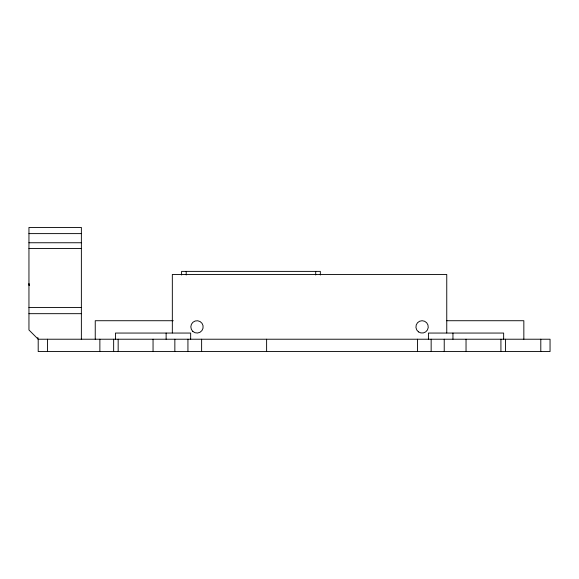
<?xml version="1.0" encoding="UTF-8"?>
<svg xmlns="http://www.w3.org/2000/svg" width="579" height="579" viewBox="0 0 579 579"><rect width="100%" height="100%" fill="white"/><g stroke="black" fill="none" stroke-linecap="round" stroke-linejoin="round"><path stroke-width="0.87" d="M28.95 233.612L81.371 233.612M28.95 242.753L81.371 242.753M28.95 248.536L81.371 248.536M28.95 307.507L81.371 307.507M28.95 313.673L81.371 313.673M173.273 320.723L95.245 320.723L95.245 339.222M446.706 320.723L523.843 320.723L523.843 339.222M37.809 337.456L38.098 339.222L550.05 339.222L550.05 351.554L38.2 351.554L38.2 339.222L28.95 329.972L28.95 227.446L81.371 227.446L81.371 339.222M540.8 339.222L540.8 351.554M505.438 339.222L505.438 351.554M503.643 339.222L503.643 333.055L428.424 333.055L428.424 339.222M500.922 339.222L500.922 351.554M466.037 339.222L466.037 351.554M452.952 333.055L452.952 339.222M446.756 332.925L446.756 274.468L172.332 274.468L172.332 332.925M444.231 339.222L444.231 351.554M431.152 339.222L431.152 351.554M417.459 339.222L417.459 351.554M320.332 275.003L320.332 271.385L181.582 271.385L181.582 275.003M315.707 271.385L315.707 275.003M266.615 339.222L266.615 351.554M201.622 339.222L201.622 351.554M190.657 339.222L190.657 333.055L115.438 333.055L115.438 339.222M187.936 339.222L187.936 351.554M186.206 271.385L186.206 275.003M174.851 339.222L174.851 351.554M166.13 333.055L166.13 339.222M153.051 339.222L153.051 351.554M118.167 339.222L118.167 351.554M113.65 339.222L113.65 351.554M99.87 339.222L99.87 351.554M47.449 339.222L47.449 351.554M29.247 285.483L28.95 283.717L29.239 285.483M192.821 331.427A6.166 6.166 0 0 0 203.012 328.235A6.166 6.166 0 0 0 195.152 321.005A6.166 6.166 0 0 0 192.821 331.427M418.451 331.868A6.166 6.166 0 0 0 428.221 327.548A6.166 6.166 0 0 0 419.594 321.244A6.166 6.166 0 0 0 418.451 331.868"/></g></svg>
